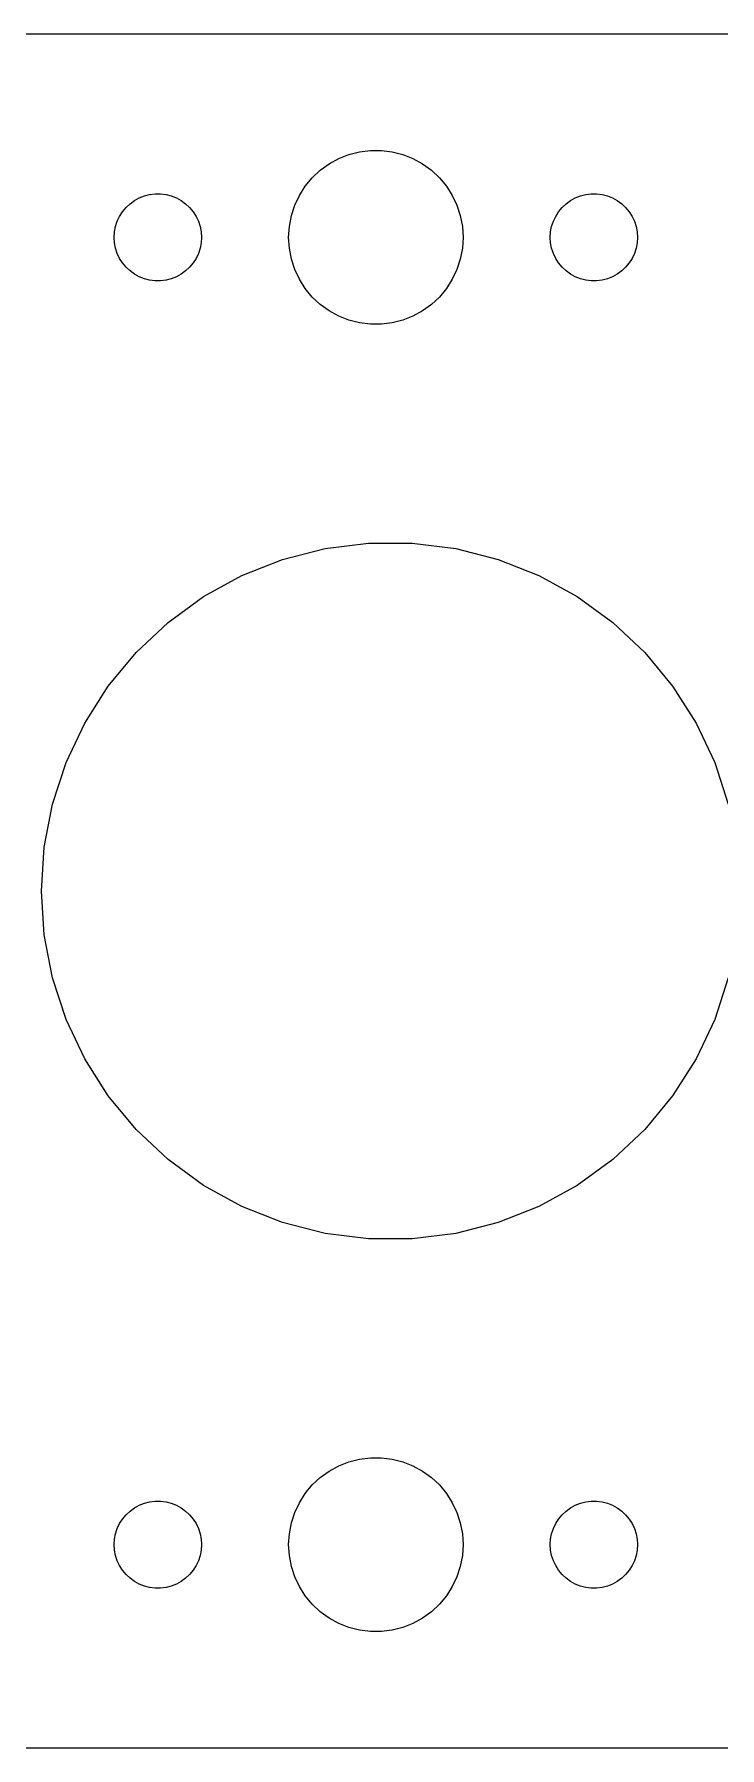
# Model space of a CAD drawing. Header units: metres. Extents: x -67 to 67, y 40 to 98.
# Drawn here: x -26.8 to -3.2, y 39.5 to 98.5 of the extents above; entities that cross this region are included whole.
import ezdxf

# ---------------------------------------------------------------- set-up
doc = ezdxf.new("R2010")
doc.units = ezdxf.units.M

msp = doc.modelspace()

# ---------------------------------------------------------------- linework, layer by layer
for p, q in [((62.3139, 98.4901), (-62.3139, 98.4901)), ((-15.927, 94.3532), (-15.5621, 94.4469)), ((-15.5621, 94.4469), (-15.1884, 94.4941)), ((-15.1884, 94.4941), (-14.8116, 94.4941)), ((-14.8116, 94.4941), (-14.4379, 94.4469)), ((-14.4379, 94.4469), (-14.0729, 94.3532)), ((-17.1869, 93.5536), (-16.9123, 93.8115)), ((-16.9123, 93.8115), (-16.6075, 94.033)), ((-16.6075, 94.033), (-16.2773, 94.2145)), ((-16.2773, 94.2145), (-15.927, 94.3532)), ((-14.0729, 94.3532), (-13.7227, 94.2145)), ((-13.7227, 94.2145), (-13.3925, 94.033)), ((-13.3925, 94.033), (-13.0877, 93.8115)), ((-13.0877, 93.8115), (-12.8131, 93.5536)), ((-17.6289, 92.9453), (-17.427, 93.2634)), ((-17.427, 93.2634), (-17.1869, 93.5536)), ((-12.8131, 93.5536), (-12.5729, 93.2634)), ((-12.5729, 93.2634), (-12.3711, 92.9453)), ((-23.5934, 92.5268), (-23.4561, 92.6558)), ((-23.4561, 92.6558), (-23.3037, 92.7665)), ((-23.3037, 92.7665), (-23.1387, 92.8572)), ((-23.1387, 92.8572), (-22.9635, 92.9266)), ((-22.9635, 92.9266), (-22.7811, 92.9734)), ((-22.7811, 92.9734), (-22.5942, 92.997)), ((-22.5942, 92.997), (-22.4058, 92.997)), ((-22.4058, 92.997), (-22.2189, 92.9734)), ((-22.2189, 92.9734), (-22.0365, 92.9266)), ((-22.0365, 92.9266), (-21.8613, 92.8572)), ((-21.8613, 92.8572), (-21.6963, 92.7665)), ((-21.6963, 92.7665), (-21.5439, 92.6558)), ((-21.5439, 92.6558), (-21.4065, 92.5268)), ((-17.9057, 92.2461), (-17.7893, 92.6044)), ((-17.7893, 92.6044), (-17.6289, 92.9453)), ((-12.3711, 92.9453), (-12.2107, 92.6044)), ((-12.2107, 92.6044), (-12.0942, 92.2461)), ((-8.59344, 92.5268), (-8.45613, 92.6558)), ((-8.45613, 92.6558), (-8.30373, 92.7665)), ((-8.30373, 92.7665), (-8.13866, 92.8572)), ((-8.13866, 92.8572), (-7.96352, 92.9266)), ((-7.96352, 92.9266), (-7.78107, 92.9734)), ((-7.78107, 92.9734), (-7.59418, 92.997)), ((-7.59418, 92.997), (-7.40581, 92.997)), ((-7.40581, 92.997), (-7.21892, 92.9734)), ((-7.21892, 92.9734), (-7.03647, 92.9266)), ((-7.03647, 92.9266), (-6.86133, 92.8572)), ((-6.86133, 92.8572), (-6.69626, 92.7665)), ((-6.69626, 92.7665), (-6.54385, 92.6558)), ((-6.54385, 92.6558), (-6.40654, 92.5268)), ((-23.9529, 91.873), (-23.8947, 92.0522)), ((-23.8947, 92.0522), (-23.8145, 92.2226)), ((-23.8145, 92.2226), (-23.7135, 92.3817)), ((-23.7135, 92.3817), (-23.5934, 92.5268)), ((-21.4065, 92.5268), (-21.2865, 92.3817)), ((-21.2865, 92.3817), (-21.1855, 92.2226)), ((-21.1855, 92.2226), (-21.1053, 92.0522)), ((-21.1053, 92.0522), (-21.0471, 91.873)), ((-17.9763, 91.876), (-17.9057, 92.2461)), ((-12.0942, 92.2461), (-12.0237, 91.876)), ((-8.95287, 91.873), (-8.89465, 92.0522)), ((-8.89465, 92.0522), (-8.81445, 92.2226)), ((-8.81445, 92.2226), (-8.71352, 92.3817)), ((-8.71352, 92.3817), (-8.59344, 92.5268)), ((-6.40654, 92.5268), (-6.28647, 92.3817)), ((-6.28647, 92.3817), (-6.18553, 92.2226)), ((-6.18553, 92.2226), (-6.10533, 92.0522)), ((-6.10533, 92.0522), (-6.04712, 91.873)), ((-24, 91.5), (-23.9882, 91.688)), ((-23.9882, 91.312), (-24, 91.5)), ((-23.9882, 91.688), (-23.9529, 91.873)), ((-21.0471, 91.873), (-21.0118, 91.688)), ((-21.0118, 91.688), (-21, 91.5)), ((-21, 91.5), (-21.0118, 91.312)), ((-18, 91.5), (-17.9763, 91.876)), ((-17.9763, 91.124), (-18, 91.5)), ((-12.0237, 91.876), (-12, 91.5)), ((-12, 91.5), (-12.0237, 91.124)), ((-9, 91.5), (-8.98816, 91.688)), ((-8.98816, 91.312), (-9, 91.5)), ((-8.98816, 91.688), (-8.95287, 91.873)), ((-6.04712, 91.873), (-6.01183, 91.688)), ((-6.01183, 91.688), (-6, 91.5)), ((-6, 91.5), (-6.01183, 91.312)), ((-23.9529, 91.127), (-23.9882, 91.312)), ((-23.8947, 90.9478), (-23.9529, 91.127)), ((-23.8145, 90.7774), (-23.8947, 90.9478)), ((-21.1053, 90.9478), (-21.1855, 90.7774)), ((-21.0471, 91.127), (-21.1053, 90.9478)), ((-21.0118, 91.312), (-21.0471, 91.127)), ((-17.9057, 90.7539), (-17.9763, 91.124)), ((-12.0237, 91.124), (-12.0942, 90.7539)), ((-8.95287, 91.127), (-8.98816, 91.312)), ((-8.89465, 90.9478), (-8.95287, 91.127)), ((-8.81445, 90.7774), (-8.89465, 90.9478)), ((-6.10533, 90.9478), (-6.18553, 90.7774)), ((-6.04712, 91.127), (-6.10533, 90.9478)), ((-6.01183, 91.312), (-6.04712, 91.127)), ((-23.7135, 90.6183), (-23.8145, 90.7774)), ((-23.5934, 90.4732), (-23.7135, 90.6183)), ((-23.4561, 90.3442), (-23.5934, 90.4732)), ((-23.3037, 90.2335), (-23.4561, 90.3442)), ((-21.5439, 90.3442), (-21.6963, 90.2335)), ((-21.4065, 90.4732), (-21.5439, 90.3442)), ((-21.2865, 90.6183), (-21.4065, 90.4732)), ((-21.1855, 90.7774), (-21.2865, 90.6183)), ((-17.7893, 90.3956), (-17.9057, 90.7539)), ((-17.6289, 90.0547), (-17.7893, 90.3956)), ((-12.2107, 90.3956), (-12.3711, 90.0547)), ((-12.0942, 90.7539), (-12.2107, 90.3956)), ((-8.71352, 90.6183), (-8.81445, 90.7774)), ((-8.59344, 90.4732), (-8.71352, 90.6183)), ((-8.45613, 90.3442), (-8.59344, 90.4732)), ((-8.30373, 90.2335), (-8.45613, 90.3442)), ((-6.54385, 90.3442), (-6.69626, 90.2335)), ((-6.40654, 90.4732), (-6.54385, 90.3442)), ((-6.28647, 90.6183), (-6.40654, 90.4732)), ((-6.18553, 90.7774), (-6.28647, 90.6183)), ((-23.1387, 90.1427), (-23.3037, 90.2335)), ((-22.9635, 90.0734), (-23.1387, 90.1427)), ((-22.7811, 90.0266), (-22.9635, 90.0734)), ((-22.5942, 90.003), (-22.7811, 90.0266)), ((-22.4058, 90.003), (-22.5942, 90.003)), ((-22.2189, 90.0266), (-22.4058, 90.003)), ((-22.0365, 90.0734), (-22.2189, 90.0266)), ((-21.8613, 90.1427), (-22.0365, 90.0734)), ((-21.6963, 90.2335), (-21.8613, 90.1427)), ((-17.427, 89.7366), (-17.6289, 90.0547)), ((-17.1869, 89.4464), (-17.427, 89.7366)), ((-12.5729, 89.7366), (-12.8131, 89.4464)), ((-12.3711, 90.0547), (-12.5729, 89.7366)), ((-8.13866, 90.1427), (-8.30373, 90.2335)), ((-7.96352, 90.0734), (-8.13866, 90.1427)), ((-7.78107, 90.0266), (-7.96352, 90.0734)), ((-7.59418, 90.003), (-7.78107, 90.0266)), ((-7.40581, 90.003), (-7.59418, 90.003)), ((-7.21892, 90.0266), (-7.40581, 90.003)), ((-7.03647, 90.0734), (-7.21892, 90.0266)), ((-6.86133, 90.1427), (-7.03647, 90.0734)), ((-6.69626, 90.2335), (-6.86133, 90.1427)), ((-16.9123, 89.1884), (-17.1869, 89.4464)), ((-16.6075, 88.967), (-16.9123, 89.1884)), ((-13.0877, 89.1884), (-13.3925, 88.967)), ((-12.8131, 89.4464), (-13.0877, 89.1884)), ((-16.2773, 88.7855), (-16.6075, 88.967)), ((-15.927, 88.6468), (-16.2773, 88.7855)), ((-15.5621, 88.5531), (-15.927, 88.6468)), ((-15.1884, 88.5059), (-15.5621, 88.5531)), ((-14.8116, 88.5059), (-15.1884, 88.5059)), ((-14.4379, 88.5531), (-14.8116, 88.5059)), ((-14.0729, 88.6468), (-14.4379, 88.5531)), ((-13.7227, 88.7855), (-14.0729, 88.6468)), ((-13.3925, 88.967), (-13.7227, 88.7855)), ((-16.7486, 80.7874), (-15.2535, 80.9763)), ((-15.2535, 80.9763), (-13.7465, 80.9763)), ((-13.7465, 80.9763), (-12.2514, 80.7874)), ((-19.6093, 79.8579), (-18.2082, 80.4127)), ((-18.2082, 80.4127), (-16.7486, 80.7874)), ((-12.2514, 80.7874), (-10.7918, 80.4127)), ((-10.7918, 80.4127), (-9.39064, 79.8579)), ((-20.9299, 79.1319), (-19.6093, 79.8579)), ((-9.39064, 79.8579), (-8.07007, 79.1319)), ((-22.1491, 78.2462), (-20.9299, 79.1319)), ((-8.07007, 79.1319), (-6.85091, 78.2462)), ((-23.2476, 77.2146), (-22.1491, 78.2462)), ((-6.85091, 78.2462), (-5.75237, 77.2146)), ((-24.2082, 76.0534), (-23.2476, 77.2146)), ((-5.75237, 77.2146), (-4.79179, 76.0534)), ((-25.0157, 74.781), (-24.2082, 76.0534)), ((-4.79179, 76.0534), (-3.98431, 74.781)), ((-25.6573, 73.4175), (-25.0157, 74.781)), ((-3.98431, 74.781), (-3.34268, 73.4175)), ((-26.123, 71.9843), (-25.6573, 73.4175)), ((-3.34268, 73.4175), (-2.877, 71.9843)), ((-26.4054, 70.504), (-26.123, 71.9843)), ((-26.5, 69), (-26.4054, 70.504)), ((-26.4054, 67.496), (-26.5, 69)), ((-26.123, 66.0157), (-26.4054, 67.496)), ((-25.6573, 64.5825), (-26.123, 66.0157)), ((-2.877, 66.0157), (-3.34268, 64.5825)), ((-25.0157, 63.219), (-25.6573, 64.5825)), ((-3.34268, 64.5825), (-3.98431, 63.219)), ((-24.2082, 61.9466), (-25.0157, 63.219)), ((-3.98431, 63.219), (-4.79179, 61.9466)), ((-23.2476, 60.7854), (-24.2082, 61.9466)), ((-4.79179, 61.9466), (-5.75237, 60.7854)), ((-22.1491, 59.7538), (-23.2476, 60.7854)), ((-5.75237, 60.7854), (-6.85091, 59.7538)), ((-20.9299, 58.8681), (-22.1491, 59.7538)), ((-6.85091, 59.7538), (-8.07007, 58.8681)), ((-19.6093, 58.1421), (-20.9299, 58.8681)), ((-8.07007, 58.8681), (-9.39064, 58.1421)), ((-18.2082, 57.5873), (-19.6093, 58.1421)), ((-9.39064, 58.1421), (-10.7918, 57.5873)), ((-16.7486, 57.2126), (-18.2082, 57.5873)), ((-15.2535, 57.0237), (-16.7486, 57.2126)), ((-12.2514, 57.2126), (-13.7465, 57.0237)), ((-10.7918, 57.5873), (-12.2514, 57.2126)), ((-13.7465, 57.0237), (-15.2535, 57.0237)), ((-16.9123, 48.8116), (-16.6075, 49.033)), ((-16.6075, 49.033), (-16.2773, 49.2145)), ((-16.2773, 49.2145), (-15.927, 49.3532)), ((-15.927, 49.3532), (-15.5621, 49.4469)), ((-15.5621, 49.4469), (-15.1884, 49.4941)), ((-15.1884, 49.4941), (-14.8116, 49.4941)), ((-14.8116, 49.4941), (-14.4379, 49.4469)), ((-14.4379, 49.4469), (-14.0729, 49.3532)), ((-14.0729, 49.3532), (-13.7227, 49.2145)), ((-13.7227, 49.2145), (-13.3925, 49.033)), ((-13.3925, 49.033), (-13.0877, 48.8116)), ((-17.427, 48.2634), (-17.1869, 48.5536)), ((-17.1869, 48.5536), (-16.9123, 48.8116)), ((-13.0877, 48.8116), (-12.8131, 48.5536)), ((-12.8131, 48.5536), (-12.5729, 48.2634)), ((-23.3037, 47.7665), (-23.1387, 47.8573)), ((-23.1387, 47.8573), (-22.9635, 47.9266)), ((-22.9635, 47.9266), (-22.7811, 47.9734)), ((-22.7811, 47.9734), (-22.5942, 47.997)), ((-22.5942, 47.997), (-22.4058, 47.997)), ((-22.4058, 47.997), (-22.2189, 47.9734)), ((-22.2189, 47.9734), (-22.0365, 47.9266)), ((-22.0365, 47.9266), (-21.8613, 47.8573)), ((-21.8613, 47.8573), (-21.6963, 47.7665)), ((-17.7893, 47.6044), (-17.6289, 47.9453)), ((-17.6289, 47.9453), (-17.427, 48.2634)), ((-12.5729, 48.2634), (-12.3711, 47.9453)), ((-12.3711, 47.9453), (-12.2107, 47.6044)), ((-8.30373, 47.7665), (-8.13866, 47.8573)), ((-8.13866, 47.8573), (-7.96352, 47.9266)), ((-7.96352, 47.9266), (-7.78107, 47.9734)), ((-7.78107, 47.9734), (-7.59418, 47.997)), ((-7.59418, 47.997), (-7.40581, 47.997)), ((-7.40581, 47.997), (-7.21892, 47.9734)), ((-7.21892, 47.9734), (-7.03647, 47.9266)), ((-7.03647, 47.9266), (-6.86133, 47.8573)), ((-6.86133, 47.8573), (-6.69626, 47.7665)), ((-23.8947, 47.0522), (-23.8145, 47.2226)), ((-23.8145, 47.2226), (-23.7135, 47.3817)), ((-23.7135, 47.3817), (-23.5934, 47.5268)), ((-23.5934, 47.5268), (-23.4561, 47.6558)), ((-23.4561, 47.6558), (-23.3037, 47.7665)), ((-21.6963, 47.7665), (-21.5439, 47.6558)), ((-21.5439, 47.6558), (-21.4065, 47.5268)), ((-21.4065, 47.5268), (-21.2865, 47.3817)), ((-21.2865, 47.3817), (-21.1855, 47.2226)), ((-21.1855, 47.2226), (-21.1053, 47.0522)), ((-17.9763, 46.876), (-17.9057, 47.2461)), ((-17.9057, 47.2461), (-17.7893, 47.6044)), ((-12.2107, 47.6044), (-12.0942, 47.2461)), ((-12.0942, 47.2461), (-12.0237, 46.876)), ((-8.89465, 47.0522), (-8.81445, 47.2226)), ((-8.81445, 47.2226), (-8.71352, 47.3817)), ((-8.71352, 47.3817), (-8.59344, 47.5268)), ((-8.59344, 47.5268), (-8.45613, 47.6558)), ((-8.45613, 47.6558), (-8.30373, 47.7665)), ((-6.69626, 47.7665), (-6.54385, 47.6558)), ((-6.54385, 47.6558), (-6.40654, 47.5268)), ((-6.40654, 47.5268), (-6.28647, 47.3817)), ((-6.28647, 47.3817), (-6.18553, 47.2226)), ((-6.18553, 47.2226), (-6.10533, 47.0522)), ((-24, 46.5), (-23.9882, 46.688)), ((-23.9882, 46.688), (-23.9529, 46.873)), ((-23.9529, 46.873), (-23.8947, 47.0522)), ((-21.1053, 47.0522), (-21.0471, 46.873)), ((-21.0471, 46.873), (-21.0118, 46.688)), ((-21.0118, 46.688), (-21, 46.5)), ((-18, 46.5), (-17.9763, 46.876)), ((-12.0237, 46.876), (-12, 46.5)), ((-9, 46.5), (-8.98816, 46.688)), ((-8.98816, 46.688), (-8.95287, 46.873)), ((-8.95287, 46.873), (-8.89465, 47.0522)), ((-6.10533, 47.0522), (-6.04712, 46.873)), ((-6.04712, 46.873), (-6.01183, 46.688)), ((-6.01183, 46.688), (-6, 46.5)), ((-23.9882, 46.312), (-24, 46.5)), ((-23.9529, 46.127), (-23.9882, 46.312)), ((-23.8947, 45.9478), (-23.9529, 46.127)), ((-21.0471, 46.127), (-21.1053, 45.9478)), ((-21.0118, 46.312), (-21.0471, 46.127)), ((-21, 46.5), (-21.0118, 46.312)), ((-17.9763, 46.124), (-18, 46.5)), ((-17.9057, 45.7539), (-17.9763, 46.124)), ((-12.0237, 46.124), (-12.0942, 45.7539)), ((-12, 46.5), (-12.0237, 46.124)), ((-8.98816, 46.312), (-9, 46.5)), ((-8.95287, 46.127), (-8.98816, 46.312)), ((-8.89465, 45.9478), (-8.95287, 46.127)), ((-6.04712, 46.127), (-6.10533, 45.9478)), ((-6.01183, 46.312), (-6.04712, 46.127)), ((-6, 46.5), (-6.01183, 46.312)), ((-23.8145, 45.7774), (-23.8947, 45.9478)), ((-23.7135, 45.6183), (-23.8145, 45.7774)), ((-23.5934, 45.4732), (-23.7135, 45.6183)), ((-23.4561, 45.3442), (-23.5934, 45.4732)), ((-21.4065, 45.4732), (-21.5439, 45.3442)), ((-21.2865, 45.6183), (-21.4065, 45.4732)), ((-21.1855, 45.7774), (-21.2865, 45.6183)), ((-21.1053, 45.9478), (-21.1855, 45.7774)), ((-17.7893, 45.3956), (-17.9057, 45.7539)), ((-12.0942, 45.7539), (-12.2107, 45.3956)), ((-8.81445, 45.7774), (-8.89465, 45.9478)), ((-8.71352, 45.6183), (-8.81445, 45.7774)), ((-8.59344, 45.4732), (-8.71352, 45.6183)), ((-8.45613, 45.3442), (-8.59344, 45.4732)), ((-6.40654, 45.4732), (-6.54385, 45.3442)), ((-6.28647, 45.6183), (-6.40654, 45.4732)), ((-6.18553, 45.7774), (-6.28647, 45.6183)), ((-6.10533, 45.9478), (-6.18553, 45.7774)), ((-23.3037, 45.2335), (-23.4561, 45.3442)), ((-23.1387, 45.1428), (-23.3037, 45.2335)), ((-22.9635, 45.0734), (-23.1387, 45.1428)), ((-22.7811, 45.0266), (-22.9635, 45.0734)), ((-22.5942, 45.003), (-22.7811, 45.0266)), ((-22.4058, 45.003), (-22.5942, 45.003)), ((-22.2189, 45.0266), (-22.4058, 45.003)), ((-22.0365, 45.0734), (-22.2189, 45.0266)), ((-21.8613, 45.1428), (-22.0365, 45.0734)), ((-21.6963, 45.2335), (-21.8613, 45.1428)), ((-21.5439, 45.3442), (-21.6963, 45.2335)), ((-17.6289, 45.0547), (-17.7893, 45.3956)), ((-17.427, 44.7366), (-17.6289, 45.0547)), ((-12.3711, 45.0547), (-12.5729, 44.7366)), ((-12.2107, 45.3956), (-12.3711, 45.0547)), ((-8.30373, 45.2335), (-8.45613, 45.3442)), ((-8.13866, 45.1428), (-8.30373, 45.2335)), ((-7.96352, 45.0734), (-8.13866, 45.1428)), ((-7.78107, 45.0266), (-7.96352, 45.0734)), ((-7.59418, 45.003), (-7.78107, 45.0266)), ((-7.40581, 45.003), (-7.59418, 45.003)), ((-7.21892, 45.0266), (-7.40581, 45.003)), ((-7.03647, 45.0734), (-7.21892, 45.0266)), ((-6.86133, 45.1428), (-7.03647, 45.0734)), ((-6.69626, 45.2335), (-6.86133, 45.1428)), ((-6.54385, 45.3442), (-6.69626, 45.2335)), ((-17.1869, 44.4464), (-17.427, 44.7366)), ((-16.9123, 44.1885), (-17.1869, 44.4464)), ((-12.8131, 44.4464), (-13.0877, 44.1885)), ((-12.5729, 44.7366), (-12.8131, 44.4464)), ((-16.6075, 43.967), (-16.9123, 44.1885)), ((-16.2773, 43.7855), (-16.6075, 43.967)), ((-15.927, 43.6468), (-16.2773, 43.7855)), ((-15.5621, 43.5531), (-15.927, 43.6468)), ((-14.0729, 43.6468), (-14.4379, 43.5531)), ((-13.7227, 43.7855), (-14.0729, 43.6468)), ((-13.3925, 43.967), (-13.7227, 43.7855)), ((-13.0877, 44.1885), (-13.3925, 43.967)), ((-15.1884, 43.5059), (-15.5621, 43.5531)), ((-14.8116, 43.5059), (-15.1884, 43.5059)), ((-14.4379, 43.5531), (-14.8116, 43.5059)), ((-62.3139, 39.5099), (62.3139, 39.5099))]:
    msp.add_line(p, q)

doc.saveas('drawing.dxf')
